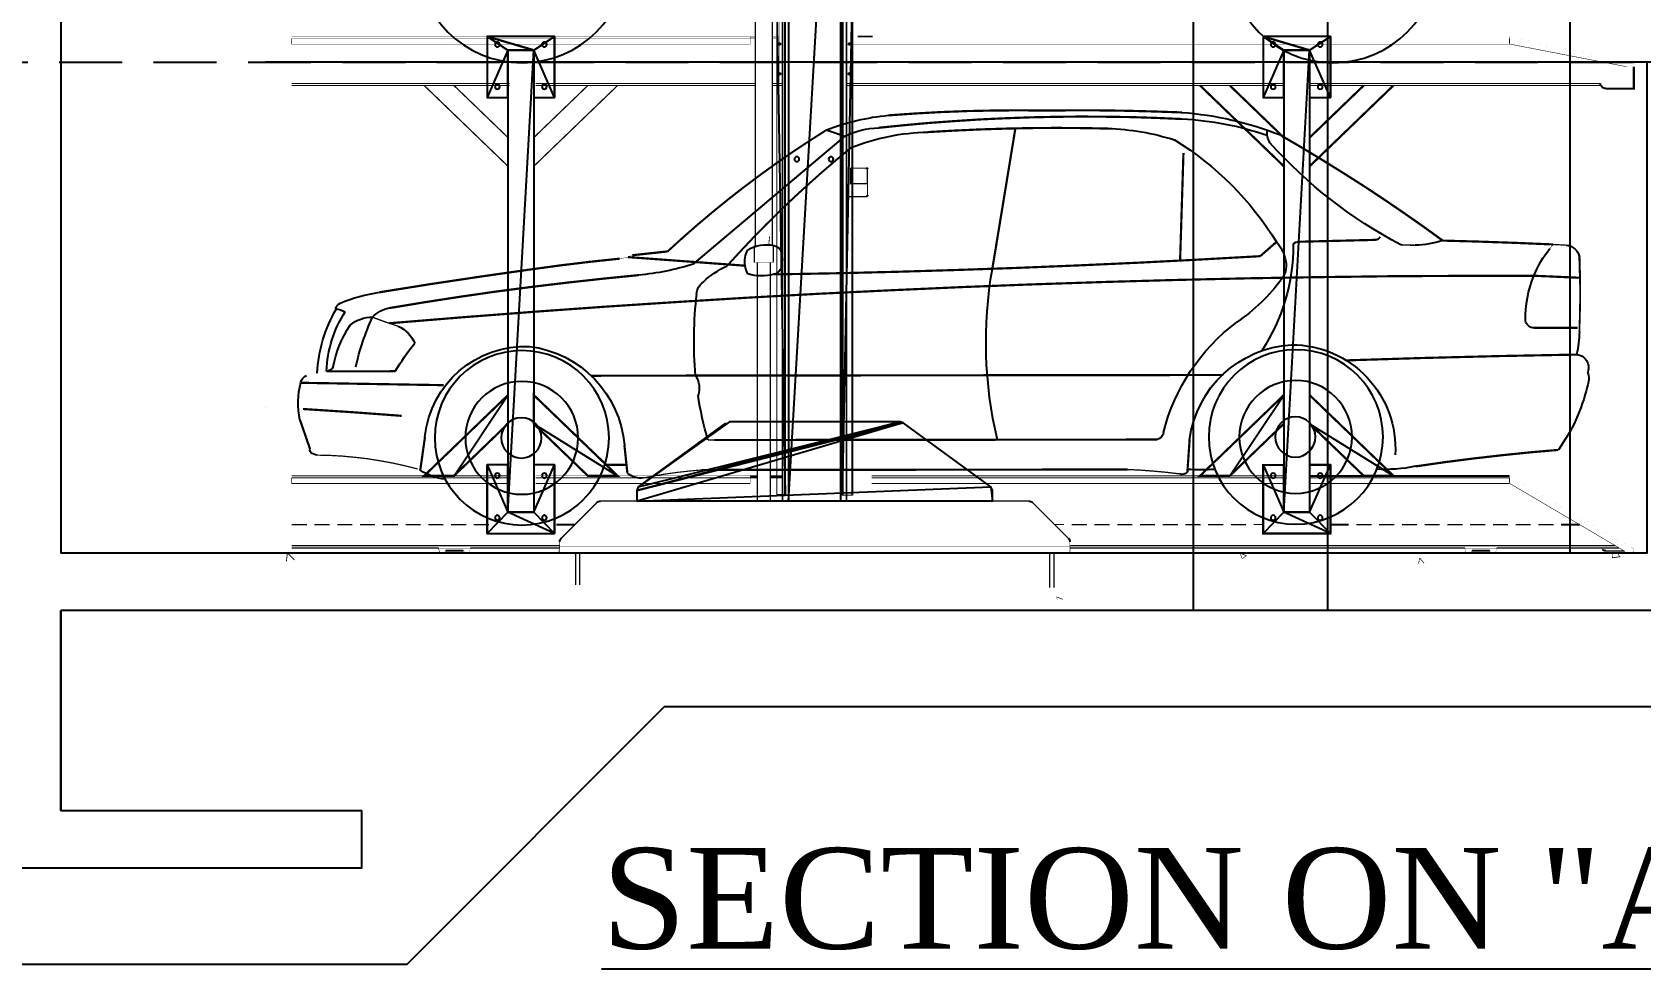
# Model space of a CAD drawing. Header units: metres. Extents: x 3104 to 3209, y 1082 to 1212.
# Drawn here: x 3169.03 to 3175.42, y 1175.84 to 1179.56 of the extents above; entities that cross this region are included whole.
import ezdxf

# ---------------------------------------------------------------- set-up
doc = ezdxf.new("R2010")
doc.units = ezdxf.units.M
doc.linetypes.add('atContinuous2', pattern=[0])
doc.linetypes.add('HIDDEN', pattern=[0.375, 0.25, -0.125])
doc.layers.add('Normal Cars', color=7, linetype='Continuous')
doc.layers.add('Pit Stacker platform', color=7, linetype='Continuous')
doc.styles.add('ANAND', font='times.ttf')

# ---------------------------------------------------------------- blocks, each defined once
blk = doc.blocks.new('A$C732B2859')
at = {"color": 0}
for points, const_width in [([(46.371, -0.713), (46.361, -0.697), (46.355, -0.676), (46.361, -0.66), (46.371, -0.644), (46.371, 1.028), (46.361, 1.043), (46.355, 1.065), (46.361, 1.086), (46.371, 1.102), (46.371, 26.572), (46.371, -0.713)], 0.00168), ([(50.481, 1.102), (50.481, 26.572), (50.481, -0.713), (50.497, -0.697), (50.497, -0.676), (50.497, -0.66), (50.481, -0.644), (50.481, 1.028), (50.497, 1.043), (50.497, 1.065), (50.497, 1.086), (50.481, 1.102)], 0.0016), ([(46.19, 1.379), (46.19, 1.049)], 0.033), ([(2.38, -1.533), (0.745, -1.533), (0.745, -0.261)], 0.127), ([(19.613, -6.048), (14.737, -1.352)], 0.128), ([(19.613, -4.382), (16.467, -1.352)], 0.128), ([(21.115, -4.382), (24.256, -1.352)], 0.128), ([(21.115, -6.048), (25.991, -1.352)], 0.128), ([(45.344, -6.229), (45.344, -7.065), (46.318, -7.065), (46.318, -6.229)], 0.0745), ([(45.344, -6.229), (45.344, -6.208)], 0.00213), ([(46.243, -6.16), (45.418, -6.16)], 0.0745), ([(46.243, -6.138), (45.418, -6.138), (45.418, -6.16)], 0.00213), ([(45.567, -6.229), (45.557, -6.234), (45.541, -6.24), (45.53, -6.25), (45.53, -6.261), (45.53, -6.277), (45.535, -6.288), (45.546, -6.298), (45.562, -6.304), (45.578, -6.304), (45.594, -6.298), (45.605, -6.288), (45.61, -6.277), (45.61, -6.261), (45.605, -6.25), (45.599, -6.24), (45.583, -6.234), (45.567, -6.229)], 0.00106), ([(45.533, -6.252), (45.548, -6.27), (45.572, -6.277)], 0.00243), ([(45.574, -6.277), (45.597, -6.27), (45.612, -6.252)], 0.00243), ([(46.094, -6.229), (46.078, -6.234), (46.068, -6.24), (46.057, -6.25), (46.052, -6.261), (46.057, -6.277), (46.062, -6.288), (46.073, -6.298), (46.089, -6.304), (46.105, -6.304), (46.116, -6.298), (46.126, -6.288), (46.137, -6.277), (46.137, -6.261), (46.132, -6.25), (46.121, -6.24), (46.11, -6.234), (46.094, -6.229)], 0.00119), ([(46.06, -6.252), (46.075, -6.27), (46.099, -6.277)], 0.00243), ([(46.095, -6.277), (46.119, -6.27), (46.134, -6.252)], 0.00243), ([(46.243, -6.16), (46.243, -6.138)], 0.00213), ([(46.318, -6.208), (46.318, -6.229)], 0.00213), ([(45.344, -7.086), (45.344, -7.736)], 0.065), ([(45.344, -7.065), (45.344, -7.086)], 0.00213), ([(45.344, -7.086), (46.318, -7.086), (46.318, -7.065)], 0.00213), ([(45.567, -6.916), (45.557, -6.921), (45.541, -6.926), (45.53, -6.937), (45.53, -6.948), (45.53, -6.964), (45.535, -6.974), (45.546, -6.985), (45.562, -6.99), (45.578, -6.99), (45.594, -6.985), (45.605, -6.974), (45.61, -6.964), (45.61, -6.948), (45.605, -6.937), (45.599, -6.926), (45.583, -6.921), (45.567, -6.916)], 0.00106), ([(45.533, -6.938), (45.548, -6.957), (45.572, -6.964)], 0.00243), ([(45.574, -6.964), (45.597, -6.957), (45.612, -6.938)], 0.00243), ([(46.094, -6.916), (46.078, -6.921), (46.068, -6.926), (46.057, -6.937), (46.052, -6.948), (46.057, -6.964), (46.062, -6.974), (46.073, -6.985), (46.089, -6.99), (46.105, -6.99), (46.116, -6.985), (46.126, -6.974), (46.137, -6.964), (46.137, -6.948), (46.132, -6.937), (46.121, -6.926), (46.11, -6.921), (46.094, -6.916)], 0.00119), ([(46.06, -6.938), (46.075, -6.957), (46.099, -6.964)], 0.00243), ([(46.095, -6.964), (46.119, -6.957), (46.134, -6.938)], 0.00243), ([(46.547, -7.086), (46.318, -7.086)], 0.0229), ([(46.547, -7.81), (45.418, -7.81)], 0.0745), ([(19.613, -19.352), (14.737, -24.048)], 0.128), ([(21.115, -19.352), (25.991, -24.048)], 0.128), ([(64.76, -19.352), (59.883, -24.048)], 0.128), ([(66.261, -19.352), (71.138, -24.048)], 0.128), ([(19.613, -21.019), (16.467, -24.048)], 0.128), ([(21.115, -21.019), (24.256, -24.048)], 0.128), ([(43.235, -20.987), (38.156, -24.682)], 0.0745), ([(43.448, -20.902), (43.273, -20.96)], 0.0185), ([(53.367, -20.902), (46.148, -20.902), (43.448, -20.902)], 0.0745), ([(53.58, -20.987), (53.367, -20.902)], 0.0229), ([(58.659, -24.682), (53.58, -20.987)], 0.0745), ([(64.76, -21.019), (61.614, -24.048)], 0.128), ([(66.261, -21.019), (69.402, -24.048)], 0.128), ([(38.066, -25.171), (38.066, -25.518)], 0.0346), ([(38.066, -24.895), (38.066, -25.171)], 0.0277), ([(38.156, -24.682), (38.066, -24.895)], 0.0231), ([(58.749, -24.895), (58.659, -24.682)], 0.0231), ([(58.749, -25.171), (58.749, -25.518)], 0.0346), ([(58.749, -24.895), (58.749, -25.171)], 0.0277), ([(35.729, -25.608), (33.652, -27.684)], 0.0745), ([(60.879, -25.518), (46.148, -25.518), (35.942, -25.518)], 0.0745), ([(58.749, -25.518), (38.066, -25.518)], 0.0745), ([(63.168, -27.684), (61.092, -25.608)], 0.0745), ([(33.562, -27.897), (33.562, -28.179)], 0.0282), ([(63.253, -27.897), (63.253, -28.179)], 0.0282), ([(63.253, -28.52), (33.562, -28.52)], 0.0745), ([(63.253, -28.52), (63.253, -28.179), (33.562, -28.179), (33.562, -28.52)], 0.0341), ([(34.494, -28.52), (34.494, -30.554)], 0.0745), ([(34.733, -30.554), (34.733, -28.52)], 0.0745), ([(62.082, -28.52), (62.082, -30.4)], 0.0745), ([(62.322, -30.4), (62.322, -28.52)], 0.0745), ([(63.301, -28.552), (63.301, -28.382), (63.301, -28.552), (63.253, -28.552), (63.253, -28.52)], 0.00319), ([(63.301, -28.379), (63.289, -28.344), (63.257, -28.324)], 0.00374), ([(63.301, -28.379), (63.289, -28.344), (63.258, -28.325)], 0.00371), ([(34.733, -30.554), (34.611, -30.554), (34.494, -30.554)], 0.0117), ([(62.322, -30.4), (62.205, -30.4), (62.082, -30.4)], 0.0117)]:
    blk.add_lwpolyline(points, dxfattribs=dict(at, const_width=const_width))
at = {"color": 7}
for points in [[(18.405, -2.044), (19.613, 0.703), (18.405, 1.501), (18.405, -2.044)], [(19.613, 0.703), (18.405, 1.501), (22.318, 1.501), (19.613, 0.703)], [(18.405, 1.501), (22.318, 1.501), (22.318, -2.044), (21.115, -2.044), (21.12, 0.697), (19.613, 0.703), (19.613, -2.044), (18.405, -2.044), (18.405, 1.501)], [(22.318, 1.501), (21.12, 0.697), (19.613, 0.703), (22.318, 1.501)], [(22.318, 1.501), (21.12, 0.697), (22.318, -2.044)], [(63.552, -2.044), (64.76, 0.703), (63.552, 1.501), (63.552, -2.044)], [(64.76, 0.703), (63.552, 1.501), (67.465, 1.501), (64.76, 0.703)], [(63.552, 1.501), (67.465, 1.501), (67.465, -2.044), (66.261, -2.044), (66.267, 0.697), (64.76, 0.703), (64.76, -2.044), (63.552, -2.044), (63.552, 1.501)], [(67.465, 1.501), (66.267, 0.697), (64.76, 0.703), (67.465, 1.501)], [(67.465, 1.501), (66.267, 0.697), (67.465, -2.044)], [(18.405, -2.044), (19.613, 0.703), (19.613, -2.044)], [(22.318, -2.044), (21.115, -2.044), (21.12, 0.697)], [(63.552, -2.044), (64.76, 0.703), (64.76, -2.044)], [(67.465, -2.044), (66.261, -2.044), (66.267, 0.697)], [(14.737, -24.048), (19.613, -19.352)], [(19.613, -21.019), (14.737, -24.048), (19.613, -19.352), (19.613, -21.019)], [(21.115, -19.352), (25.991, -24.048)], [(24.256, -24.048), (21.115, -19.352), (21.115, -21.019)], [(24.256, -24.048), (21.115, -19.352), (25.991, -24.048), (24.256, -24.048)], [(59.883, -24.048), (64.76, -19.352)], [(64.76, -21.019), (59.883, -24.048), (64.76, -19.352), (64.76, -21.019)], [(66.261, -19.352), (71.138, -24.048)], [(69.402, -24.048), (66.261, -19.352), (66.261, -21.019)], [(69.402, -24.048), (66.261, -19.352), (71.138, -24.048), (69.402, -24.048)], [(19.613, -21.019), (14.737, -24.048), (16.467, -24.048)], [(43.273, -20.96), (58.749, -25.518), (38.156, -24.682), (43.273, -20.96)], [(43.448, -20.902), (58.749, -24.895), (43.273, -20.96), (43.448, -20.902)], [(58.749, -24.895), (43.273, -20.96), (58.749, -25.518), (58.749, -24.895)], [(53.367, -20.902), (58.659, -24.682), (43.448, -20.902), (53.367, -20.902)], [(58.659, -24.682), (43.448, -20.902), (58.749, -24.895), (58.659, -24.682)], [(53.367, -20.902), (58.659, -24.682), (53.58, -20.987)], [(64.76, -21.019), (59.883, -24.048), (61.614, -24.048)], [(19.613, -26.162), (18.405, -23.415), (18.405, -27.402)], [(19.613, -26.162), (18.405, -23.415), (19.613, -23.415), (19.613, -26.162)], [(22.318, -23.415), (21.115, -26.162), (21.115, -23.415)], [(22.318, -23.415), (21.115, -26.162), (22.318, -27.402), (22.318, -23.415)], [(64.76, -26.162), (63.552, -23.415), (63.552, -27.402)], [(64.76, -26.162), (63.552, -23.415), (64.76, -23.415), (64.76, -26.162)], [(63.552, -23.415), (64.76, -23.415), (64.76, -26.162), (66.261, -26.162), (66.261, -23.415), (67.465, -23.415), (67.465, -27.402), (63.552, -27.402), (63.552, -23.415)], [(67.465, -23.415), (66.261, -26.162), (66.261, -23.415)], [(67.465, -23.415), (66.261, -26.162), (67.465, -27.402), (67.465, -23.415)], [(58.749, -25.518), (38.156, -24.682), (38.066, -25.518), (58.749, -25.518)], [(38.156, -24.682), (38.066, -25.518), (38.066, -24.895), (38.156, -24.682)], [(38.066, -25.518), (38.066, -24.895)], [(18.405, -27.402), (21.115, -26.162), (22.318, -27.402)], [(18.405, -27.402), (21.115, -26.162), (19.613, -26.162), (18.405, -27.402)], [(63.552, -27.402), (66.261, -26.162), (67.465, -27.402)], [(63.552, -27.402), (66.261, -26.162), (64.76, -26.162), (63.552, -27.402)]]:
    blk.add_lwpolyline(points, dxfattribs=at)
at = {"color": 30}
for points, const_width in [([(50.827, -10.664), (50.827, -11.643)], 0.0745), ([(51.924, -10.664), (51.152, -10.664), (50.827, -10.664)], 0.0325), ([(51.924, -11.643), (51.924, -10.664)], 0.0745), ([(51.924, -11.643), (51.152, -11.643), (50.827, -11.643)], 0.0325), ([(50.998, -11.643), (50.998, -25.518)], 0.0745), ([(51.748, -25.518), (51.748, -11.643)], 0.0745)]:
    blk.add_lwpolyline(points, dxfattribs=dict(at, const_width=const_width))
at = {"color": 7}
for points, const_width in [([(14.737, -24.048), (19.613, -19.352), (19.613, -21.019), (16.467, -24.048), (14.737, -24.048)], 0.128), ([(21.115, -19.352), (25.991, -24.048), (24.256, -24.048), (21.115, -21.019), (21.115, -19.352)], 0.128), ([(59.883, -24.048), (64.76, -19.352), (64.76, -21.019), (61.614, -24.048), (59.883, -24.048)], 0.128), ([(66.261, -19.352), (71.138, -24.048), (69.402, -24.048), (66.261, -21.019), (66.261, -19.352)], 0.128), ([(38.066, -25.518), (38.066, -24.895), (38.156, -24.682), (43.273, -20.96), (43.448, -20.902), (53.367, -20.902), (53.58, -20.987), (58.659, -24.682), (58.749, -24.895), (58.749, -25.518), (38.066, -25.518)], 0.0185), ([(18.405, -23.415), (19.613, -23.415), (19.613, -26.162), (21.115, -26.162), (21.115, -23.415), (22.318, -23.415), (22.318, -27.402), (18.405, -27.402), (18.405, -23.415)], 0.12)]:
    blk.add_lwpolyline(points, dxfattribs=dict(at, const_width=const_width))
at = {"color": 252}
for points, const_width in [([(80.354, -20.119), (80.375, -20.06)], 0.00623), ([(80.354, -20.066), (80.375, -20.06)], 0.0022), ([(1.539, -28.749), (2.007, -28.818)], 0.0474), ([(1.539, -28.749), (1.741, -28.536)], 0.0294), ([(2.007, -28.818), (1.975, -28.536)], 0.0284), ([(12.958, -29.122), (13.214, -28.818)], 0.0397), ([(13.273, -29.148), (13.214, -28.818)], 0.0335), ([(23.287, -28.691), (23.654, -28.547)], 0.0394), ([(23.287, -28.691), (23.548, -28.866)], 0.0315), ([(23.548, -28.866), (23.654, -28.547)], 0.0337), ([(78.687, -28.946), (79.081, -28.536)], 0.0569), ([(79.156, -29.021), (79.097, -28.536)], 0.0488), ([(33.977, -31.23), (34.345, -31.086)], 0.0394), ([(33.977, -31.23), (33.998, -31.241)], 0.00238), ([(34.297, -31.241), (34.345, -31.086)], 0.0162)]:
    blk.add_lwpolyline(points, dxfattribs=dict(at, const_width=const_width))
at = {"color": 8, "const_width": 0.00479}
blk.add_lwpolyline([(63.253, -28.382), (63.301, -28.382)], dxfattribs=at)
at = {"color": 8, "linetype": 'atContinuous2'}
for centre in [(18.251, 6.075), (65.442, 6.075)]:
    blk.add_circle(centre, 6.106, dxfattribs=at)
at = {"color": 0, "linetype": 'atContinuous2'}
for centre, radius in [((18.998, 1.03), 0.141), ((21.735, 1.03), 0.141), ((46.401, 1.067), 0.0399), ((46.401, 1.067), 0.024), ((50.457, 1.067), 0.0399), ((50.457, 1.067), 0.024), ((64.145, 1.03), 0.141), ((66.881, 1.03), 0.141), ((46.401, -0.673), 0.0399), ((46.401, -0.673), 0.024), ((50.457, -0.673), 0.0399), ((50.457, -0.673), 0.024), ((18.998, -1.419), 0.141), ((21.735, -1.419), 0.141), ((64.145, -1.419), 0.141), ((66.881, -1.419), 0.141), ((47.465, -5.635), 0.141), ((49.451, -5.635), 0.141), ((18.998, -24.035), 0.141), ((21.735, -24.035), 0.141), ((64.145, -24.035), 0.141), ((66.881, -24.035), 0.141), ((18.998, -26.484), 0.141), ((21.735, -26.484), 0.141), ((64.145, -26.484), 0.141), ((66.881, -26.484), 0.141)]:
    blk.add_circle(centre, radius, dxfattribs=at)
for centre, radius, start, end in [((46.401, 1.067), 0.0453, 230.94777, 129.05731), ((50.457, 1.067), 0.0453, 50.94778, 309.05731), ((46.401, -0.673), 0.0453, 230.94777, 129.05731), ((50.457, -0.673), 0.0453, 50.94778, 309.05731), ((45.416, -6.205), 0.0718, 86.55481, 176.14018), ((45.416, -6.226), 0.0718, 86.55481, 176.14018), ((46.252, -6.205), 0.0718, 3.87895, 93.46756), ((46.252, -6.226), 0.0718, 3.88584, 93.46689), ((45.421, -7.733), 0.0771, 179.98315, 270.04118), ((35.944, -25.818), 0.301, 89.99971, 135.00126), ((60.882, -25.818), 0.301, 44.99964, 90.00123), ((33.863, -27.895), 0.301, 134.99913, 180.00095), ((62.958, -27.895), 0.301, 0.00028, 45.00149)]:
    blk.add_arc(centre, radius, start, end, dxfattribs=at)
at = {"layer": 'Normal Cars', "color": 8}
for points, const_width in [([(44.114, -3.088), (42.581, -2.981), (41.047, -2.896), (39.514, -2.838), (37.975, -2.806), (36.442, -2.795), (34.904, -2.811), (33.333, -2.795), (31.757, -2.8), (30.187, -2.822), (28.616, -2.864), (27.04, -2.918)], 0.128), ([(44.7, -3.812), (43.23, -3.663), (41.766, -3.53), (40.297, -3.423), (38.827, -3.327), (37.353, -3.258), (35.878, -3.205), (34.408, -3.173), (32.934, -3.157), (31.459, -3.168), (29.984, -3.189), (28.515, -3.237), (27.04, -3.301)], 0.128), ([(21.264, -4.264), (20.05, -4.973), (18.852, -5.697), (17.659, -6.437), (16.478, -7.187), (15.312, -7.959), (14.151, -8.747), (13.001, -9.551), (11.867, -10.371)], 0.128), ([(41.835, -4.062), (40.339, -3.977), (38.843, -3.908), (37.342, -3.86), (35.846, -3.828), (34.35, -3.817), (32.849, -3.828), (31.353, -3.855)], 0.128), ([(38.077, -12.016), (36.735, -3.844)], 0.128), ([(47.729, -3.94), (46.664, -4.307), (55.48, -11.734)], 0.113), ([(56.971, -10.999), (56.109, -10.217), (55.236, -9.45), (54.341, -8.699), (53.436, -7.965), (52.52, -7.251), (51.589, -6.554), (50.641, -5.872), (49.683, -5.207), (48.714, -4.568), (47.729, -3.94)], 0.116), ([(26.955, -5.281), (27.152, -11.564)], 0.128), ([(53.521, -11.851), (52.771, -11.031), (52.009, -10.222), (51.232, -9.429), (50.439, -8.646), (49.635, -7.879), (48.815, -7.129), (47.984, -6.389), (47.138, -5.665), (46.281, -4.957)], 0.111), ([(15.78, -10.328), (20.316, -10.44)], 0.128), ([(51.04, -10.137), (51.083, -10.611)], 0.0476), ([(5.436, -10.595), (4.696, -10.637)], 0.0741), ([(11.867, -10.371), (9.721, -10.43), (7.576, -10.504), (5.436, -10.595)], 0.128), ([(5.633, -10.839), (5.436, -10.595)], 0.0314), ([(14.316, -10.616), (13.469, -10.642)], 0.0847), ([(22.488, -11.276), (21.546, -10.451)], 0.125), ([(22.488, -11.276), (26.018, -11.473), (29.553, -11.654), (33.093, -11.814), (36.629, -11.958), (40.169, -12.08), (43.704, -12.186), (47.244, -12.272), (50.785, -12.336)], 0.128), ([(59.032, -11.223), (56.971, -10.999)], 0.128), ([(59.036, -11.217), (59.161, -11.275), (59.29, -11.324)], 0.0138), ([(3.913, -11.329), (3.881, -12.532)], 0.12), ([(52.462, -11.83), (59.287, -11.329)], 0.128), ([(59.29, -11.324), (59.522, -11.385), (59.759, -11.416)], 0.0239), ([(73.731, -13.374), (70.829, -12.91), (67.928, -12.474), (65.021, -12.059), (63.269, -11.819), (61.512, -11.606), (59.756, -11.42)], 0.128), ([(73.172, -15.178), (69.019, -14.838), (64.861, -14.518), (60.703, -14.22), (56.545, -13.949), (52.382, -13.693), (48.219, -13.464), (44.055, -13.262), (39.892, -13.076), (35.729, -12.916), (31.56, -12.777), (27.397, -12.66), (23.228, -12.564), (19.06, -12.495), (14.891, -12.442), (10.722, -12.421), (6.554, -12.415), (3.881, -12.532)], 0.128), ([(3.881, -12.532), (3.87, -13.576), (3.886, -14.625), (3.918, -15.674)], 0.104), ([(73.172, -14.295), (71.106, -13.954), (69.04, -13.635), (66.969, -13.336), (64.898, -13.065), (62.817, -12.815), (60.74, -12.586), (58.659, -12.378)], 0.128), ([(72.655, -15.349), (73.401, -15.099), (74.135, -14.832)], 0.0781), ([(4.014, -15.439), (6.548, -15.439)], 0.128), ([(17.484, -17.335), (13.017, -17.196), (8.545, -17.084), (4.078, -16.999)], 0.128), ([(54.336, -18.218), (24.634, -18.186)], 0.128), ([(61.427, -18.229), (54.336, -18.218)], 0.128), ([(78.315, -18.639), (69.999, -18.777)], 0.128), ([(72.82, -17.968), (76.824, -17.974)], 0.128), ([(76.824, -17.963), (76.824, -17.974), (77.979, -18.213)], 0.00106), ([(78.192, -20.162), (75.317, -20.348), (72.442, -20.561)], 0.128), ([(77.777, -22.499), (78.368, -20.785)], 0.128), ([(26.598, -21.95), (26.726, -23.825)], 0.128), ([(28.472, -21.94), (54.261, -21.966)], 0.128), ([(53.91, -21.966), (54.623, -21.966)], 0.0713), ([(59.484, -22.275), (59.314, -23.888)], 0.128), ([(71.09, -21.78), (71.367, -23.729)], 0.128), ([(13.448, -23.5), (11.787, -23.26), (10.131, -23.047), (8.465, -22.856), (6.804, -22.685), (5.138, -22.541)], 0.128), ([(59.362, -23.404), (60.677, -23.409)], 0.128), ([(77.367, -22.845), (76.627, -22.861), (75.887, -22.903), (75.152, -22.973), (74.418, -23.058), (73.688, -23.175), (72.964, -23.308), (72.24, -23.468), (71.521, -23.649)], 0.0736), ([(30.197, -23.681), (29.441, -23.718), (28.685, -23.777), (27.929, -23.846), (27.179, -23.936)], 0.0756), ([(54.985, -23.707), (30.197, -23.681)], 0.128), ([(58.361, -24.165), (57.695, -24.043), (57.019, -23.931), (56.343, -23.84), (55.667, -23.766), (54.985, -23.707)], 0.0677), ([(71.365, -23.724), (71.448, -23.692), (71.524, -23.644)], 0.00892)]:
    blk.add_lwpolyline(points, dxfattribs=dict(at, const_width=const_width))
at = {"layer": 'Normal Cars', "color": 8, "linetype": 'atContinuous2'}
for centre, radius in [((20.414, -21.786), 5.072), ((65.449, -21.839), 5.072), ((20.425, -21.787), 3.282), ((65.46, -21.84), 3.282), ((20.448, -21.787), 1.172), ((65.483, -21.84), 1.172)]:
    blk.add_circle(centre, radius, dxfattribs=at)
for centre, radius, start, end in [((28.549, -22.704), 19.845, 94.3561, 111.40132), ((27.804, -20.654), 17.374, 92.50486, 109.21515), ((42.908, -16.321), 13.291, 68.70852, 84.77589), ((1.682, 13.424), 27.154, 297.72474, 318.19639), ((36.839, -19.823), 17.939, 121.44271, 148.49687), ((21.069, -4.113), 1.025, 326.46355, 9.52061), ((31.786, -17.949), 14.106, 91.75221, 107.75942), ((41.556, -16.943), 12.886, 68.47773, 88.75859), ((44.542, -8.611), 4.805, 63.72615, 88.08279), ((15.74, -10.113), 0.216, 192.66229, 281.25977), ((4.741, -11.475), 0.838, 93.16548, 169.95579), ((0.487, -14.91), 6.567, 22.35181, 38.30937), ((13.627, -4.863), 5.779, 252.26269, 268.46732), ((20.255, -10.805), 0.375, 30.89546, 97.20489), ((31.701, -10.661), 11.129, 179.75784, 213.33298), ((23.108, -11.891), 2.127, 137.25179, 167.55263), ((51.953, -11.486), 1.658, 159.2567, 200.01247), ((50.995, -11.385), 0.764, 106.18782, 140.53751), ((51.213, -12.684), 2.079, 58.5009, 101.97592), ((51.006, -11.609), 1.472, 351.51822, 28.31242), ((22.299, -11.811), 1.323, 163.40757, 215.11443), ((13.786, -16.267), 24.658, 346.68451, 9.92622), ((50.873, -11.806), 0.53, 207.37109, 260.80813), ((51.006, -11.609), 1.472, 331.54101, 351.5171), ((51.538, -16.278), 4.853, 46.08772, 65.83546), ((59.897, 1.882), 14.313, 252.03733, 265.05066), ((0.487, -14.91), 6.567, 358.93983, 22.35166), ((29.673, -6.434), 10.448, 215.97468, 236.14562), ((51.501, -9.634), 2.792, 255.09128, 286.59489), ((54.381, -13.515), 0.902, 2.47952, 54.46148), ((31.808, -16.177), 23.625, 355.05065, 6.57537), ((72.253, -23.076), 9.82, 67.38466, 81.33733), ((75.863, -14.414), 0.434, 12.23134, 67.77311), ((72.813, -16.07), 1.818, 43.19718, 78.49802), ((74.223, -16.661), 1.834, 48.57459, 92.74736), ((62.271, -20.457), 13.131, 12.06282, 25.37297), ((69.996, -18.221), 6.833, 2.20812, 32.82186), ((76.47, -15.698), 1.387, 97.50924, 121.65167), ((69.006, -18.535), 8.372, 3.10336, 30.15222), ((11.209, -15.458), 7.296, 181.66442, 192.16736), ((11.209, -15.458), 7.296, 181.66442, 192.16736), ((11.209, -15.458), 7.296, 181.66442, 192.16736), ((6.583, -14.968), 0.471, 266.30026, 352.66378), ((16.944, -24.333), 11.523, 14.07802, 53.16383), ((73.414, -17.06), 1.871, 113.86662, 157.36879), ((70.246, -18.828), 6.285, 10.21701, 34.28861), ((20.665, -22.469), 6.04, 89.95373, 183.40256), ((20.3, -22.77), 6.351, 7.40784, 86.658), ((65.802, -22.818), 6.345, 97.12692, 175.05628), ((65.256, -22.385), 5.871, 5.95038, 92.31824), ((58.167, -27.016), 17.231, 31.69007, 38.29846), ((4.134, -17.742), 0.748, 94.3091, 200.60721), ((76.837, -17.502), 0.46, 207.41644, 268.33279), ((4.597, -18.402), 1.227, 161.04733, 202.45131), ((56.452, -18.94), 1.323, 146.91705, 198.95872), ((77.801, -18.695), 0.519, 8.5724, 69.48204), ((73.734, -19.818), 4.736, 348.22229, 14.6613), ((13.531, -16.486), 10.347, 193.34829, 215.79899), ((35.528, -16.347), 19.904, 343.6031, 351.27128), ((28.656, -21.415), 0.551, 191.84951, 250.32637), ((77.301, -22.139), 0.705, 275.69138, 308.07271), ((77.535, -22.549), 0.248, 326.34514, 12.36439), ((15.218, -14.904), 8.771, 258.37637, 273.60355), ((25.935, -14.308), 9.4, 265.0672, 274.78994), ((27.021, -23.598), 0.37, 216.94564, 295.21814), ((58.56, -23.071), 1.11, 259.98836, 312.81577), ((69.517, -20.83), 3.437, 276.60272, 302.58)]:
    blk.add_arc(centre, radius, start, end, dxfattribs=at)
at = {"layer": 'Pit Stacker platform', "color": 0}
for points, const_width in [([(46.547, -25.518), (46.547, 26.572)], 0.0745), ([(46.574, 26.572), (46.574, -25.518)], 0.0745), ([(46.893, -25.518), (46.893, 26.572)], 0.0745), ([(46.92, 26.572), (46.92, -25.518)], 0.0745), ([(49.933, 26.572), (49.933, -25.518)], 0.0745), ([(50.279, -25.518), (50.279, 26.572)], 0.0745), ([(50.306, 26.572), (50.306, -25.518)], 0.0745), ([(50.886, 3.269), (50.886, -10.664)], 0.0745), ([(51.86, -10.664), (51.86, 3.269)], 0.0745), ([(0.745, -0.224), (7.97, 1.368), (7.97, 1.39), (7.965, 1.416), (7.965, 1.437), (7.965, 1.453), (7.965, 1.469), (7.965, 1.475), (7.959, 1.475), (7.959, 1.48), (7.959, 1.485), (0.799, -0.075), (0.772, -0.096), (0.761, -0.128), (0.751, -0.176), (0.745, -0.224)], 0.000532), ([(7.97, 1.368), (7.981, 1.059), (1.246, -0.245)], 0.0309), ([(7.965, 1.469), (7.991, 1.427), (7.986, 1.416), (7.986, 1.406), (7.981, 1.395), (7.975, 1.379), (7.97, 1.368)], 0.00106), ([(7.97, 1.464), (7.986, 1.48), (7.991, 1.491), (8.002, 1.496)], 0.00119), ([(8.002, 1.379), (8.002, 1.049), (46.19, 1.049)], 0.033), ([(7.986, 1.432), (7.991, 1.432), (8.002, 1.437)], 0.000532), ([(8.002, 1.496), (8.002, 1.379), (46.19, 1.379), (46.19, 1.501), (8.002, 1.501), (8.002, 1.496)], 0.000532), ([(21.115, -2.044), (21.115, 0.703), (19.613, 0.703), (19.613, -2.044), (18.405, -2.044), (18.405, 1.501), (22.318, 1.501), (22.318, -2.044), (21.115, -2.044), (21.115, -26.162), (19.613, -26.162), (19.613, -2.044), (19.613, -23.415), (18.405, -23.415), (18.405, -27.402), (22.318, -27.402), (22.318, -23.415), (21.115, -23.415)], 0.0745), ([(46.233, 1.501), (46.19, 1.501)], 0.00426), ([(46.233, 1.501), (46.19, 1.501)], 0.00426), ([(46.233, 1.437), (46.19, 1.437)], 0.00426), ([(50.886, 1.501), (50.62, 1.501)], 0.0266), ([(50.886, 1.437), (50.62, 1.437)], 0.0266), ([(52.169, 1.501), (51.86, 1.501)], 0.0309), ([(52.169, 1.437), (51.86, 1.437)], 0.0309), ([(52.169, 1.379), (52.169, 1.049), (78.852, 1.049), (78.852, 1.379)], 0.033), ([(78.852, 1.501), (52.169, 1.501), (52.169, 1.379), (78.852, 1.379), (78.852, 1.501)], 0.0122), ([(66.261, -2.044), (66.261, 0.703), (64.76, 0.703), (64.76, -2.044), (63.552, -2.044), (63.552, 1.501), (67.465, 1.501), (67.465, -2.044), (66.261, -2.044), (66.261, -26.162), (64.76, -26.162), (64.76, -2.044), (64.76, -23.415), (63.552, -23.415), (63.552, -27.402), (67.465, -27.402), (67.465, -23.415), (66.261, -23.415)], 0.0745), ([(78.852, 1.049), (78.852, -1.235), (78.852, -1.352)], 0.0117), ([(1.411, 0.064), (0.777, -0.016), (0.788, -0.043), (0.916, 0)], 0.00287), ([(2.497, 0), (3.535, 0)], 0.104), ([(3.972, 0), (5.01, 0)], 0.104), ([(52.803, 0), (51.86, 0)], 0.0942), ([(54.123, 0), (53.244, 0)], 0.0878), ([(55.449, 0), (54.565, 0)], 0.0884), ([(56.774, 0), (55.89, 0)], 0.0884), ([(58.095, 0), (57.216, 0)], 0.0878), ([(59.42, 0), (58.536, 0)], 0.0884), ([(60.746, 0), (59.862, 0)], 0.0884), ([(62.066, 0), (61.188, 0)], 0.0878), ([(63.45, 0), (62.508, 0)], 0.0942), ([(68.253, 0), (67.363, 0)], 0.0889), ([(69.578, 0), (68.694, 0)], 0.0884), ([(70.904, 0), (70.02, 0)], 0.0884), ([(72.224, 0), (71.34, 0)], 0.0884), ([(73.55, 0), (72.666, 0)], 0.0884), ([(74.87, 0), (73.992, 0)], 0.0878), ([(76.196, 0), (75.312, 0)], 0.0884), ([(77.521, 0), (76.638, 0)], 0.0884), ([(78.852, 0), (77.963, 0)], 0.0889), ([(0.782, -0.008), (0.752, -0.031), (0.74, -0.067)], 0.00377), ([(0.767, -0.096), (0.767, -0.069), (0.74, -0.069), (0.74, -0.181)], 0.00266), ([(0.74, -0.178), (0.748, -0.208)], 0.00303), ([(0.804, -0.261), (0.745, -0.261)], 0.00586), ([(1.246, -0.245), (0.745, -0.261), (0.745, -0.224)], 0.00373), ([(0.745, -0.165), (0.751, -0.138), (0.756, -0.112), (0.777, -0.091), (0.799, -0.075)], 0.00266), ([(0.756, -0.165), (0.745, -0.165), (0.745, -0.218)], 0.00106), ([(0.792, -0.039), (0.778, -0.049), (0.772, -0.067)], 0.0018), ([(0.792, -0.049), (0.777, -0.06), (0.772, -0.077)], 0.0018), ([(0.788, -0.053), (0.884, -0.021)], 0.0101), ([(1.246, -0.245), (1.278, -0.24), (1.336, -0.208)], 0.00324), ([(2.651, -1.352), (8.731, -1.352), (19.613, -1.352)], 0.0745), ([(21.115, -1.352), (46.547, -1.352)], 0.0745), ([(50.306, -1.352), (50.886, -1.352)], 0.058), ([(51.86, -1.352), (64.654, -1.352)], 0.0745), ([(64.76, -6.048), (59.883, -1.352)], 0.0745), ([(64.76, -4.382), (61.614, -1.352)], 0.0745), ([(67.592, -1.352), (78.852, -1.352), (66.155, -1.352)], 0.0745), ([(66.261, -4.382), (69.402, -1.352)], 0.0745), ([(66.261, -6.048), (71.138, -1.352)], 0.0745), ([(0.745, -28.435), (7.97, -24.181), (7.97, -24.155), (7.965, -24.133), (7.965, -24.112), (7.965, -24.091), (7.965, -24.075), (7.959, -24.069), (7.959, -24.064), (0.799, -28.281), (0.772, -28.302), (0.761, -28.339), (0.751, -28.382), (0.745, -28.435)], 0.000532), ([(7.97, -24.181), (7.981, -24.485), (1.246, -28.451)], 0.0304), ([(7.965, -24.075), (7.991, -24.123), (7.986, -24.128), (7.986, -24.139), (7.981, -24.155), (7.975, -24.165), (7.97, -24.181)], 0.000753), ([(8.002, -24.165), (19.613, -24.165)], 0.0745), ([(7.97, -24.085), (7.986, -24.069), (7.991, -24.059), (8.002, -24.048)], 0.00119), ([(7.986, -24.117), (7.991, -24.112), (8.002, -24.107)], 0.000753), ([(8.002, -24.165), (8.002, -24.495)], 0.033), ([(8.002, -24.165), (8.002, -24.048)], 0.0117), ([(21.115, -24.048), (45.104, -24.048)], 0.0745), ([(21.115, -24.165), (45.104, -24.165)], 0.0745), ([(50.998, -24.048), (50.306, -24.048)], 0.0692), ([(50.998, -24.107), (50.306, -24.107)], 0.0692), ([(52.169, -24.048), (51.748, -24.048)], 0.0421), ([(52.169, -24.107), (51.748, -24.107)], 0.0421), ([(52.169, -24.165), (64.654, -24.165)], 0.0745), ([(52.169, -24.495), (52.169, -24.165)], 0.033), ([(64.654, -24.048), (52.169, -24.048), (52.169, -24.165)], 0.0117), ([(66.155, -24.048), (78.852, -24.048)], 0.0745), ([(66.155, -24.165), (78.852, -24.165)], 0.0745), ([(78.852, -24.495), (78.852, -24.165)], 0.033), ([(78.852, -24.165), (78.852, -24.048)], 0.0117), ([(8.002, -24.495), (19.613, -24.495)], 0.0745), ([(21.115, -24.495), (45.104, -24.495)], 0.0745), ([(52.169, -24.495), (64.654, -24.495)], 0.0745), ([(66.155, -24.495), (78.852, -24.495)], 0.0745), ([(78.852, -24.495), (78.852, -28.116), (78.852, -28.238)], 0.0122), ([(4.978, -26.886), (3.908, -26.886)], 0.107), ([(6.304, -26.886), (5.42, -26.886)], 0.0884), ([(7.624, -26.886), (6.745, -26.886)], 0.0878), ([(8.949, -26.886), (8.066, -26.886)], 0.0884), ([(10.275, -26.886), (9.391, -26.886)], 0.0884), ([(11.595, -26.886), (10.712, -26.886)], 0.0884), ([(12.921, -26.886), (12.037, -26.886)], 0.0884), ([(14.247, -26.886), (13.363, -26.886)], 0.0884), ([(15.567, -26.886), (14.683, -26.886)], 0.0884), ([(16.893, -26.886), (16.009, -26.886)], 0.0884), ([(18.405, -26.886), (17.335, -26.886)], 0.107), ([(22.866, -26.886), (22.318, -26.886)], 0.0548), ([(24.192, -26.886), (23.308, -26.886)], 0.0884), ([(25.518, -26.886), (24.634, -26.886)], 0.0884), ([(26.838, -26.886), (25.959, -26.886)], 0.0878), ([(28.163, -26.886), (27.28, -26.886)], 0.0884), ([(29.489, -26.886), (28.605, -26.886)], 0.0884), ([(30.809, -26.886), (29.931, -26.886)], 0.0878), ([(32.135, -26.886), (31.251, -26.886)], 0.0884), ([(33.461, -26.886), (32.577, -26.886)], 0.0884), ([(34.446, -26.886), (33.903, -26.886)], 0.0543), ([(63.45, -26.886), (62.37, -26.886)], 0.108), ([(68.253, -26.886), (67.363, -26.886)], 0.0889), ([(69.578, -26.886), (68.694, -26.886)], 0.0884), ([(70.904, -26.886), (70.02, -26.886)], 0.0884), ([(72.224, -26.886), (71.34, -26.886)], 0.0884), ([(73.55, -26.886), (72.666, -26.886)], 0.0884), ([(74.87, -26.886), (73.992, -26.886)], 0.0878), ([(76.196, -26.886), (75.312, -26.886)], 0.0884), ([(77.521, -26.886), (76.638, -26.886)], 0.0884), ([(78.852, -26.886), (77.963, -26.886)], 0.0889), ([(0.782, -28.22), (0.752, -28.242), (0.74, -28.278)], 0.00377), ([(0.767, -28.307), (0.767, -28.281), (0.74, -28.281), (0.74, -28.387)], 0.00266), ([(0.74, -28.384), (0.748, -28.414)], 0.00303), ([(0.804, -28.467), (0.745, -28.467)], 0.00586), ([(0.745, -28.371), (0.751, -28.345), (0.756, -28.318), (0.777, -28.297), (0.799, -28.281)], 0.00266), ([(1.246, -28.451), (0.745, -28.467), (0.745, -28.435)], 0.00319), ([(0.756, -28.371), (0.745, -28.371), (0.745, -28.43)], 0.00106), ([(0.792, -28.25), (0.778, -28.261), (0.772, -28.278)], 0.0018), ([(0.792, -28.255), (0.777, -28.266), (0.772, -28.283)], 0.0018), ([(1.038, -28.137), (0.777, -28.222), (0.788, -28.254), (0.916, -28.211)], 0.00337), ([(0.788, -28.259), (0.884, -28.227)], 0.0101), ([(1.246, -28.451), (1.278, -28.451), (1.336, -28.419)], 0.00319), ([(2.38, -28.419), (1.304, -28.419)], 0.0745), ([(1.608, -28.238), (8.731, -28.238)], 0.0745), ([(2.699, -28.238), (2.571, -28.345)], 0.0166), ([(8.795, -28.51), (8.79, -28.51), (8.784, -28.51), (8.779, -28.51), (8.715, -28.254), (8.721, -28.254), (8.726, -28.254), (8.731, -28.254)], 0.000532), ([(8.734, -28.238), (8.723, -28.243), (8.721, -28.254)], 0.00116), ([(10.195, -28.408), (10.233, -28.51), (10.509, -28.51), (10.573, -28.254), (8.731, -28.254), (8.795, -28.51), (9.072, -28.51), (9.109, -28.408)], 0.0108), ([(8.731, -28.254), (8.731, -28.238), (10.573, -28.238), (10.573, -28.254)], 0.0016), ([(9.072, -28.52), (8.795, -28.52)], 0.0277), ([(8.785, -28.51), (8.798, -28.52)], 0.00165), ([(8.795, -28.51), (8.795, -28.52)], 0.00106), ([(9.072, -28.51), (9.072, -28.52)], 0.00106), ([(9.072, -28.51), (9.077, -28.51), (9.083, -28.51), (9.083, -28.515)], 0.000532), ([(9.075, -28.52), (9.087, -28.512)], 0.00152), ([(9.115, -28.43), (10.19, -28.43)], 0.0745), ([(9.12, -28.414), (9.083, -28.515)], 0.0108), ([(9.136, -28.387), (10.169, -28.387)], 0.0745), ([(10.169, -28.403), (9.136, -28.403)], 0.0745), ([(9.12, -28.414), (9.12, -28.408), (9.115, -28.408), (9.109, -28.408)], 0.000532), ([(9.138, -28.387), (9.122, -28.392), (9.111, -28.406)], 0.00175), ([(9.138, -28.403), (9.126, -28.412)], 0.00152), ([(9.136, -28.403), (9.136, -28.387)], 0.0016), ([(10.169, -28.403), (10.169, -28.387)], 0.0016), ([(10.199, -28.406), (10.188, -28.392), (10.171, -28.387)], 0.00175), ([(10.184, -28.412), (10.171, -28.403)], 0.00152), ([(10.233, -28.51), (10.227, -28.51), (10.222, -28.51), (10.217, -28.515), (10.179, -28.414), (10.185, -28.414), (10.185, -28.408), (10.19, -28.408), (10.195, -28.408)], 0.000532), ([(10.223, -28.512), (10.235, -28.52)], 0.00152), ([(10.509, -28.52), (10.233, -28.52), (10.233, -28.51)], 0.00106), ([(10.509, -28.52), (10.509, -28.51), (10.515, -28.51), (10.52, -28.51), (10.525, -28.51)], 0.000532), ([(10.512, -28.52), (10.525, -28.51)], 0.00165), ([(10.573, -28.254), (10.579, -28.254), (10.584, -28.254), (10.525, -28.51)], 0.000532), ([(10.573, -28.238), (33.562, -28.238)], 0.0745), ([(10.589, -28.254), (10.586, -28.243), (10.576, -28.238)], 0.00116), ([(63.253, -28.238), (68.45, -28.238)], 0.0745), ([(68.452, -28.238), (68.442, -28.243), (68.439, -28.254)], 0.00116), ([(68.45, -28.254), (68.444, -28.254), (68.439, -28.254)], 0.000532), ([(68.513, -28.51), (68.508, -28.51), (68.503, -28.51), (68.497, -28.51), (68.439, -28.254)], 0.000532), ([(69.914, -28.408), (69.951, -28.51), (70.228, -28.51), (70.292, -28.254), (68.45, -28.254), (68.513, -28.51), (68.79, -28.51), (68.828, -28.408)], 0.0108), ([(68.45, -28.254), (68.45, -28.238), (70.292, -28.238)], 0.0016), ([(68.503, -28.51), (68.516, -28.52)], 0.00165), ([(68.513, -28.51), (68.513, -28.52)], 0.00106), ([(68.79, -28.51), (68.79, -28.52), (68.513, -28.52)], 0.00106), ([(68.79, -28.51), (68.796, -28.51), (68.801, -28.51), (68.801, -28.515), (68.806, -28.515), (68.843, -28.414), (68.838, -28.414), (68.838, -28.408), (68.833, -28.408), (68.828, -28.408)], 0.000532), ([(68.793, -28.52), (68.805, -28.512)], 0.00152), ([(68.833, -28.43), (69.908, -28.43)], 0.0745), ([(68.854, -28.387), (69.887, -28.387)], 0.0745), ([(68.857, -28.387), (68.84, -28.392), (68.829, -28.406)], 0.00175), ([(68.857, -28.403), (68.844, -28.412)], 0.00152), ([(69.887, -28.387), (69.887, -28.403), (68.854, -28.403), (68.854, -28.387)], 0.0016), ([(69.917, -28.406), (69.906, -28.392), (69.89, -28.387)], 0.00175), ([(69.902, -28.412), (69.89, -28.403)], 0.00152), ([(69.94, -28.515), (69.898, -28.414), (69.903, -28.414), (69.903, -28.408), (69.908, -28.408), (69.914, -28.408)], 0.000532), ([(70.228, -28.52), (69.951, -28.52)], 0.0277), ([(69.94, -28.515), (69.94, -28.51), (69.946, -28.51), (69.951, -28.51), (69.951, -28.52)], 0.000532), ([(69.941, -28.512), (69.954, -28.52)], 0.00152), ([(70.228, -28.52), (70.228, -28.51), (70.233, -28.51), (70.238, -28.51), (70.244, -28.51)], 0.000532), ([(70.23, -28.52), (70.243, -28.51)], 0.00165), ([(70.308, -28.254), (70.244, -28.51)], 0.0263), ([(70.292, -28.238), (78.852, -28.238)], 0.0745), ([(70.292, -28.254), (70.292, -28.238)], 0.0016), ([(70.292, -28.254), (70.297, -28.254), (70.302, -28.254), (70.308, -28.254)], 0.000532), ([(70.307, -28.254), (70.305, -28.243), (70.294, -28.238)], 0.00116)]:
    blk.add_lwpolyline(points, dxfattribs=dict(at, const_width=const_width))
at = {"layer": 'Pit Stacker platform', "color": 7}
for points, const_width in [([(46.92, 26.572), (49.933, 26.572), (49.933, -25.518), (46.92, -25.518), (46.92, 26.572)], 0.0745), ([(46.792, -25.177), (46.233, -25.177), (46.233, 3.226), (46.792, 3.226), (46.792, -25.177)], 0.0559), ([(46.233, 3.226), (46.792, 3.226), (46.792, -25.177), (46.233, -25.177), (46.233, 3.226)], 0.0559), ([(50.125, -25.177), (50.62, -25.177), (50.62, 3.226), (50.125, 3.226), (50.125, -25.177)], 0.0495), ([(50.125, -25.177), (50.125, 3.226), (50.62, 3.226), (50.62, -25.177), (50.125, -25.177)], 0.0495), ([(5.532, 0), (5.01, 0)], 0.0522), ([(6.852, 0), (5.973, 0)], 0.0878), ([(8.178, 0), (7.294, 0)], 0.0884), ([(9.503, 0), (8.619, 0)], 0.0884), ([(10.824, 0), (9.945, 0)], 0.0878), ([(12.149, 0), (11.265, 0)], 0.0884), ([(13.475, 0), (12.591, 0)], 0.0884), ([(14.795, 0), (13.917, 0)], 0.0878), ([(16.121, 0), (15.237, 0)], 0.0884), ([(17.446, 0), (16.563, 0)], 0.0884), ([(18.405, 0), (17.888, 0)], 0.0516), ([(19.613, 0.703), (21.115, 0.697), (21.115, -26.162), (19.613, -26.162), (19.613, 0.703)], 0.0745), ([(22.802, 0), (22.318, 0)], 0.0484), ([(24.128, 0), (23.244, 0)], 0.0884), ([(25.454, 0), (24.57, 0)], 0.0884), ([(26.774, 0), (25.896, 0)], 0.0878), ([(28.1, 0), (27.216, 0)], 0.0884), ([(29.425, 0), (28.541, 0)], 0.0884), ([(30.746, 0), (29.867, 0)], 0.0878), ([(32.071, 0), (31.187, 0)], 0.0884), ([(33.397, 0), (32.513, 0)], 0.0884), ([(34.717, 0), (33.833, 0)], 0.0884), ([(36.043, 0), (35.159, 0)], 0.0884), ([(37.369, 0), (36.485, 0)], 0.0884), ([(38.689, 0), (37.805, 0)], 0.0884), ([(40.015, 0), (39.131, 0)], 0.0884), ([(41.34, 0), (40.456, 0)], 0.0884), ([(42.66, 0), (41.777, 0)], 0.0884), ([(43.986, 0), (43.102, 0)], 0.0884), ([(45.306, 0), (44.428, 0)], 0.0878), ([(46.233, 0), (45.748, 0)], 0.0484), ([(64.76, 0.703), (66.261, 0.697), (66.261, -26.162), (64.76, -26.162), (64.76, 0.703)], 0.0745)]:
    blk.add_lwpolyline(points, dxfattribs=dict(at, const_width=const_width))
for points in [[(49.933, -25.518), (46.92, 26.572), (46.92, -25.518)], [(49.933, -25.518), (46.92, 26.572), (49.933, 26.572), (49.933, -25.518)], [(46.792, -25.177), (46.233, 3.226), (46.233, -25.177)], [(46.792, -25.177), (46.233, 3.226), (46.792, 3.226), (46.792, -25.177)], [(50.125, -25.177), (50.125, 3.226)], [(50.62, 3.226), (50.125, -25.177), (50.62, -25.177)], [(50.62, 3.226), (50.125, -25.177), (50.125, 3.226), (50.62, 3.226)], [(19.613, 0.703), (21.115, 0.697)], [(21.115, -26.162), (19.613, 0.703), (19.613, -26.162)], [(21.115, -26.162), (19.613, 0.703), (21.115, 0.697), (21.115, -26.162)], [(64.76, 0.703), (66.261, 0.697)], [(66.261, -26.162), (64.76, 0.703), (64.76, -26.162)], [(66.261, -26.162), (64.76, 0.703), (66.261, 0.697), (66.261, -26.162)]]:
    blk.add_lwpolyline(points, dxfattribs=at)
at = {"layer": 'Pit Stacker platform', "color": 8}
for points, const_width in [([(7.975, 1.379), (8.002, 1.379)], 0.00266), ([(46.19, 1.379), (46.233, 1.379)], 0.00426), ([(50.62, 1.379), (50.886, 1.379)], 0.0266), ([(51.86, 1.379), (52.169, 1.379)], 0.0309), ([(0.745, -0.181), (0.74, -0.181)], 0.000532), ([(2.678, -1.235), (19.613, -1.235)], 0.0745), ([(21.115, -1.235), (46.547, -1.235)], 0.0745), ([(50.306, -1.235), (50.886, -1.235)], 0.058), ([(51.86, -1.235), (64.654, -1.235)], 0.0745), ([(66.155, -1.235), (78.852, -1.235)], 0.0745), ([(7.975, -24.165), (8.002, -24.165)], 0.00266), ([(50.306, -24.165), (50.998, -24.165)], 0.0692), ([(51.748, -24.165), (52.169, -24.165)], 0.0421), ([(1.815, -28.116), (33.562, -28.116)], 0.0745), ([(63.253, -28.116), (78.852, -28.116)], 0.0745), ([(0.745, -28.387), (0.74, -28.387)], 0.000532)]:
    blk.add_lwpolyline(points, dxfattribs=dict(at, const_width=const_width))
at = {"layer": 'Pit Stacker platform', "color": 30, "const_width": 0.0868}
blk.add_lwpolyline([(45.046, 1.501), (45.913, 1.501)], dxfattribs=at)
at = {"layer": 'Pit Stacker platform', "color": 0}
blk.add_lwpolyline([(19.613, -24.048), (8.002, -24.048), (8.002, -24.048)], dxfattribs=at)
at = {"layer": 'Pit Stacker platform', "color": 0, "linetype": 'atContinuous2'}
for centre, start, end in [((2.383, -1.233), 269.95572, 0.03054), ((2.382, -28.113), 269.99977, 310.00192)]:
    blk.add_arc(centre, 0.301, start, end, dxfattribs=at)

msp = doc.modelspace()

# ---------------------------------------------------------------- linework, layer by layer
for p, q in [((3173.64156, 1177.26669), (3173.64156, 1182.50168)), ((3173.64156, 1177.26669), (3173.64156, 1182.50168)), ((3174.17496, 1177.26669), (3174.17496, 1182.50168)), ((3174.17496, 1177.26669), (3174.17496, 1182.50168)), ((3175.13685, 1182.50168), (3175.13685, 1177.49529)), ((3175.13685, 1182.50168), (3175.13685, 1177.49529)), ((3175.44165, 1179.44368), (3169.95459, 1179.44368)), ((3175.44165, 1179.44368), (3169.95459, 1179.44368)), ((3169.14134, 1176.47294), (3169.14134, 1177.26669)), ((3169.14134, 1176.47294), (3169.14134, 1177.26669))]:
    msp.add_line(p, q)
at = {"linetype": 'HIDDEN'}
msp.add_line((3163.88465, 1179.44368), (3175.67025, 1179.44368), dxfattribs=at)
msp.add_line((3163.88465, 1179.44368), (3175.67025, 1179.44368), dxfattribs=at)
for points in [[(3163.88465, 1176.47294), (3163.88465, 1179.74848), (3169.14134, 1179.74848), (3169.14134, 1177.49529)], [(3163.88465, 1176.47294), (3163.88465, 1179.74848), (3169.14134, 1179.74848), (3169.14134, 1177.49529)], [(3175.67025, 1179.44368), (3175.44165, 1179.44368), (3175.44165, 1177.49529), (3169.14134, 1177.49529)], [(3175.67025, 1179.44368), (3175.44165, 1179.44368), (3175.44165, 1177.49529), (3169.14134, 1177.49529)], [(3175.67025, 1177.26669), (3169.14134, 1177.26669)], [(3175.67025, 1177.26669), (3169.14134, 1177.26669)], [(3169.14134, 1176.47294), (3170.33559, 1176.47294), (3170.33559, 1176.24434), (3169.95459, 1176.24434)], [(3169.14134, 1176.47294), (3170.33559, 1176.47294), (3170.33559, 1176.24434), (3169.95459, 1176.24434)], [(3169.72599, 1176.24434), (3163.88465, 1176.24434)], [(3169.72599, 1176.24434), (3163.88465, 1176.24434)]]:
    msp.add_lwpolyline(points)
msp.add_lwpolyline([(3169.14134, 1177.26669), (3169.14134, 1176.47294), (3170.33559, 1176.47294), (3170.33559, 1176.24434), (3163.27505, 1176.24434), (3163.27505, 1175.86334), (3170.5174, 1175.86334), (3171.53975, 1176.88569), (3176.23305, 1176.88569), (3176.23305, 1177.26669)], close=True)
msp.add_lwpolyline([(3169.14134, 1177.26669), (3169.14134, 1176.47294), (3170.33559, 1176.47294), (3170.33559, 1176.24434), (3163.27505, 1176.24434), (3163.27505, 1175.86334), (3170.5174, 1175.86334), (3171.53975, 1176.88569), (3176.23305, 1176.88569), (3176.23305, 1177.26669)], close=True)

# ---------------------------------------------------------------- block references
at = {"xscale": -0.0682780537961839, "yscale": 0.0682780537961839, "zscale": 0.0682780537961839}
msp.add_blockref('A$C732B2859', (3175.44165, 1179.44368), dxfattribs=at)
msp.add_blockref('A$C732B2859', (3175.44165, 1179.44368), dxfattribs=at)

# ---------------------------------------------------------------- texts
at = {"style": 'ANAND'}
msp.add_text('%%USECTION ON "A-B"', height=0.4, dxfattribs=at).set_placement((3171.28957, 1175.92452))
msp.add_text('%%USECTION ON "A-B"', height=0.4, dxfattribs=at).set_placement((3171.28957, 1175.92452))

doc.saveas('drawing.dxf')
